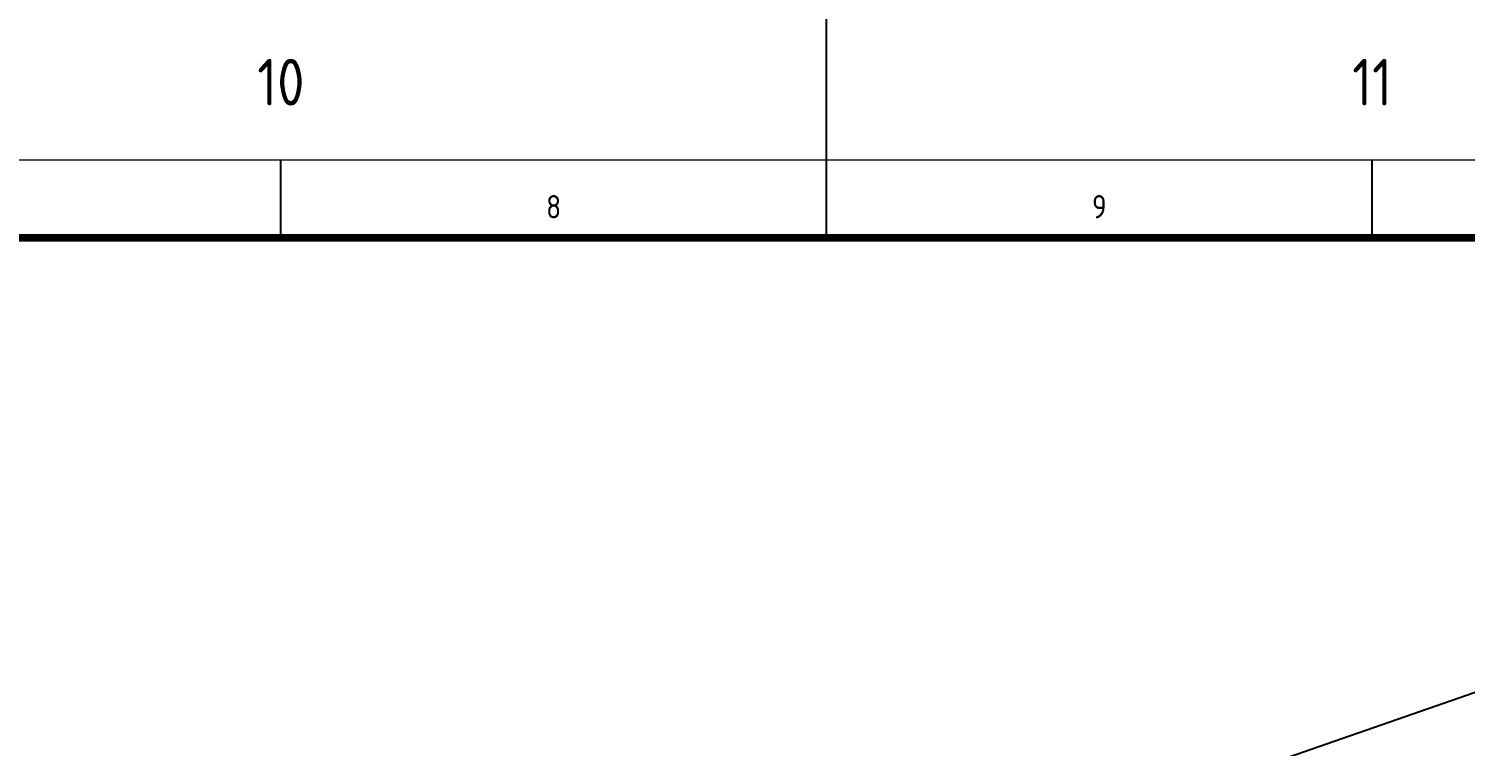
# Model space of a CAD drawing. Extents: x 238398 to 585159, y -66832 to 191977.
# Drawn here: x 429894 to 439120, y -40886 to -36277 of the extents above; entities that cross this region are included whole.
import ezdxf
from ezdxf.enums import TextEntityAlignment as Align

# ---------------------------------------------------------------- set-up
doc = ezdxf.new("R2010")
doc.units = 0
doc.header["$LTSCALE"] = 1000
doc.header["$MEASUREMENT"] = 0
doc.layers.get('0').update_dxf_attribs({"color": 8})
doc.layers.add('-人员定位', color=6, linetype='Continuous')
doc.styles.get("Standard").update_dxf_attribs({"font": 'gbenor.shx', "bigfont": 'gbcbig.shx'})
doc.styles.add('TK', font='GEDITXT.SHX', dxfattribs={"width": 0.85, "height": 3.5, "bigfont": 'hztxt1.shx'})

# ---------------------------------------------------------------- blocks, each defined once
blk = doc.blocks.new('GEDI_WK_A1')
at = {"color": 3}
for p, q in [((490.583, 584), (490.583, 594)), ((560.667, 584), (560.667, 594)), ((630.75, 584), (630.75, 594)), ((700.833, 0), (700.833, 10))]:
    blk.add_line(p, q, dxfattribs=at)
for points, const_width in [([(0, 0), (841, 0), (841, 594), (0, 594)], 0.1), ([(25, 10), (831, 10), (831, 584), (25, 584)], 1)]:
    blk.add_lwpolyline(points, close=True, dxfattribs=dict(at, const_width=const_width))
for s, p in [('8', (525.625, 588)), ('9', (595.708, 588)), ('10', (665.792, 5)), ('11', (735.875, 5))]:
    blk.add_text(s, height=3, dxfattribs=at).set_placement(p, align=Align.MIDDLE)
blk = doc.blocks.new('CEEC_TK_A1')
blk.add_blockref('GEDI_WK_A1', (0, 0))
at = {"style": 'TK', "width": 0.85}
for tag, height, p in [('PROJECTNAME', 4.75, (776, 44)), ('PHASE', 4, (818, 44)), ('DRAWINGNAME', 4.75, (786, 31))]:
    blk.add_attdef(tag, text='', height=height, dxfattribs=at).set_placement(p, align=Align.MIDDLE_CENTER)
for tag, p, height in [('APPROVE', (663, 32.75), 3.5), ('DESIGN', (708, 32.75), 3.5), ('REVIEW1', (663, 25.75), 3.5), ('DRAW', (708, 25.75), 3.5), ('REVIEW2', (663, 18.75), 3.5), ('PROPORTION', (708, 18.75), 3.5), ('DRAWINGNUMBER', (758, 18.5), 4), ('CHECK', (663, 11.75), 3.5), ('DATE', (708, 11.75), 3.5), ('VERSION', (824, 11.75), 3.5)]:
    blk.add_attdef(tag, p, '', height=height, dxfattribs=at)

msp = doc.modelspace()

# ---------------------------------------------------------------- linework, layer by layer
at = {"layer": '-人员定位'}
msp.add_line((449034.5, -37119.8), (364934.5, -66319.8), dxfattribs=at)

# ---------------------------------------------------------------- block references
for p, xscale, yscale, zscale in [((364934.5, -37119.8), 100, 100, 100), ((406984.5, -66819.8), 50, 50, 50)]:
    msp.add_blockref('CEEC_TK_A1', p, dxfattribs=dict(xscale=xscale, yscale=yscale, zscale=zscale))

doc.saveas('drawing.dxf')
